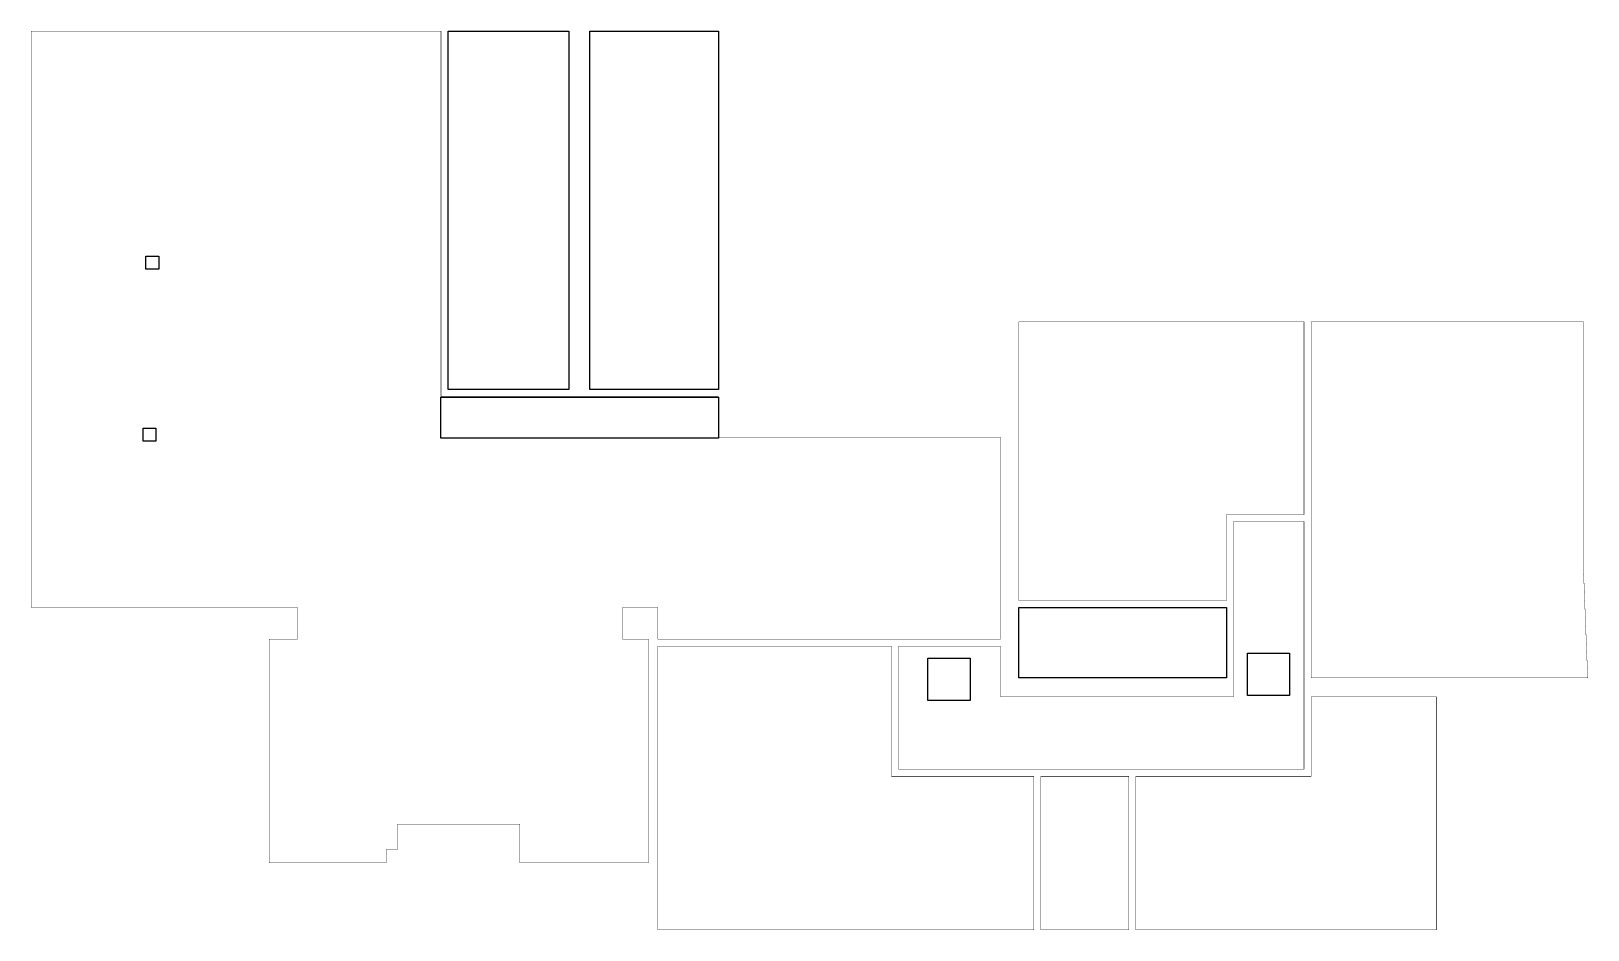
# Model space of a CAD drawing. Header units: metres. Extents: x 258 to 22373, y 13367 to 26142.
import ezdxf

# ---------------------------------------------------------------- set-up
doc = ezdxf.new("R2010")
doc.units = ezdxf.units.M
doc.layers.add('AREE LEONARDO', color=7, linetype='Continuous')

msp = doc.modelspace()

# ---------------------------------------------------------------- linework, layer by layer
at = {"layer": 'AREE LEONARDO', "color": 5, "const_width": 5}
for points in [[(260, 26140), (6080, 26140), (6080, 20950), (10020, 20950), (10020, 20370), (14030, 20370), (14030, 17500), (9160, 17500), (9160, 17950), (8660, 17950), (8660, 17500), (9030, 17500), (9030, 14320), (7200, 14320), (7200, 14870), (5460, 14870), (5460, 14510), (5300, 14510), (5300, 14320), (3640, 14320), (3640, 17500), (4040, 17500), (4040, 17950), (260, 17950)], [(14290, 22010), (18340, 22010), (18340, 19270), (17240, 19270), (17240, 18050), (14290, 18050)], [(18440, 16950), (22370, 16950), (22310, 18490), (22310, 22010), (18440, 22010)], [(12580, 17400), (14030, 17400), (14030, 16680), (17340, 16680), (17340, 19170), (18340, 19170), (18340, 15650), (12580, 15650)], [(9160, 17400), (12480, 17400), (12480, 15550), (14500, 15550), (14500, 13370), (9160, 13370)]]:
    msp.add_lwpolyline(points, close=True, dxfattribs=at)
at = {"layer": 'AREE LEONARDO', "color": 3}
for points in [[(6180, 26140), (7895, 26140), (7895, 21050), (6180, 21050)], [(8195, 26140), (10020, 26140), (10020, 21050), (8195, 21050)], [(14290, 17950), (17240, 17950), (17240, 16950), (14290, 16950)]]:
    msp.add_lwpolyline(points, close=True, dxfattribs=at)
at = {"layer": 'AREE LEONARDO', "color": 2}
for points in [[(1887, 22944), (2071, 22944), (2071, 22757), (1887, 22757)], [(6080, 20939), (10020, 20939), (10020, 20359), (6080, 20359)], [(1847, 20501), (2031, 20501), (2031, 20314), (1847, 20314)]]:
    msp.add_lwpolyline(points, close=True, dxfattribs=at)
at = {"layer": 'AREE LEONARDO', "color": 1}
for points in [[(17536, 17300), (18136, 17300), (18136, 16700), (17536, 16700)], [(12997, 17229), (13597, 17229), (13597, 16629), (12997, 16629)]]:
    msp.add_lwpolyline(points, close=True, dxfattribs=at)
at = {"layer": 'AREE LEONARDO', "color": 3, "const_width": 5}
msp.add_lwpolyline([(15950, 15550), (18440, 15550), (18440, 16680), (20220, 16680), (20220, 13370), (15950, 13370)], close=True, dxfattribs=at)
at = {"layer": 'AREE LEONARDO', "color": 6, "const_width": 5}
msp.add_lwpolyline([(14600, 15550), (15850, 15550), (15850, 13370), (14600, 13370)], close=True, dxfattribs=at)

doc.saveas('drawing.dxf')
